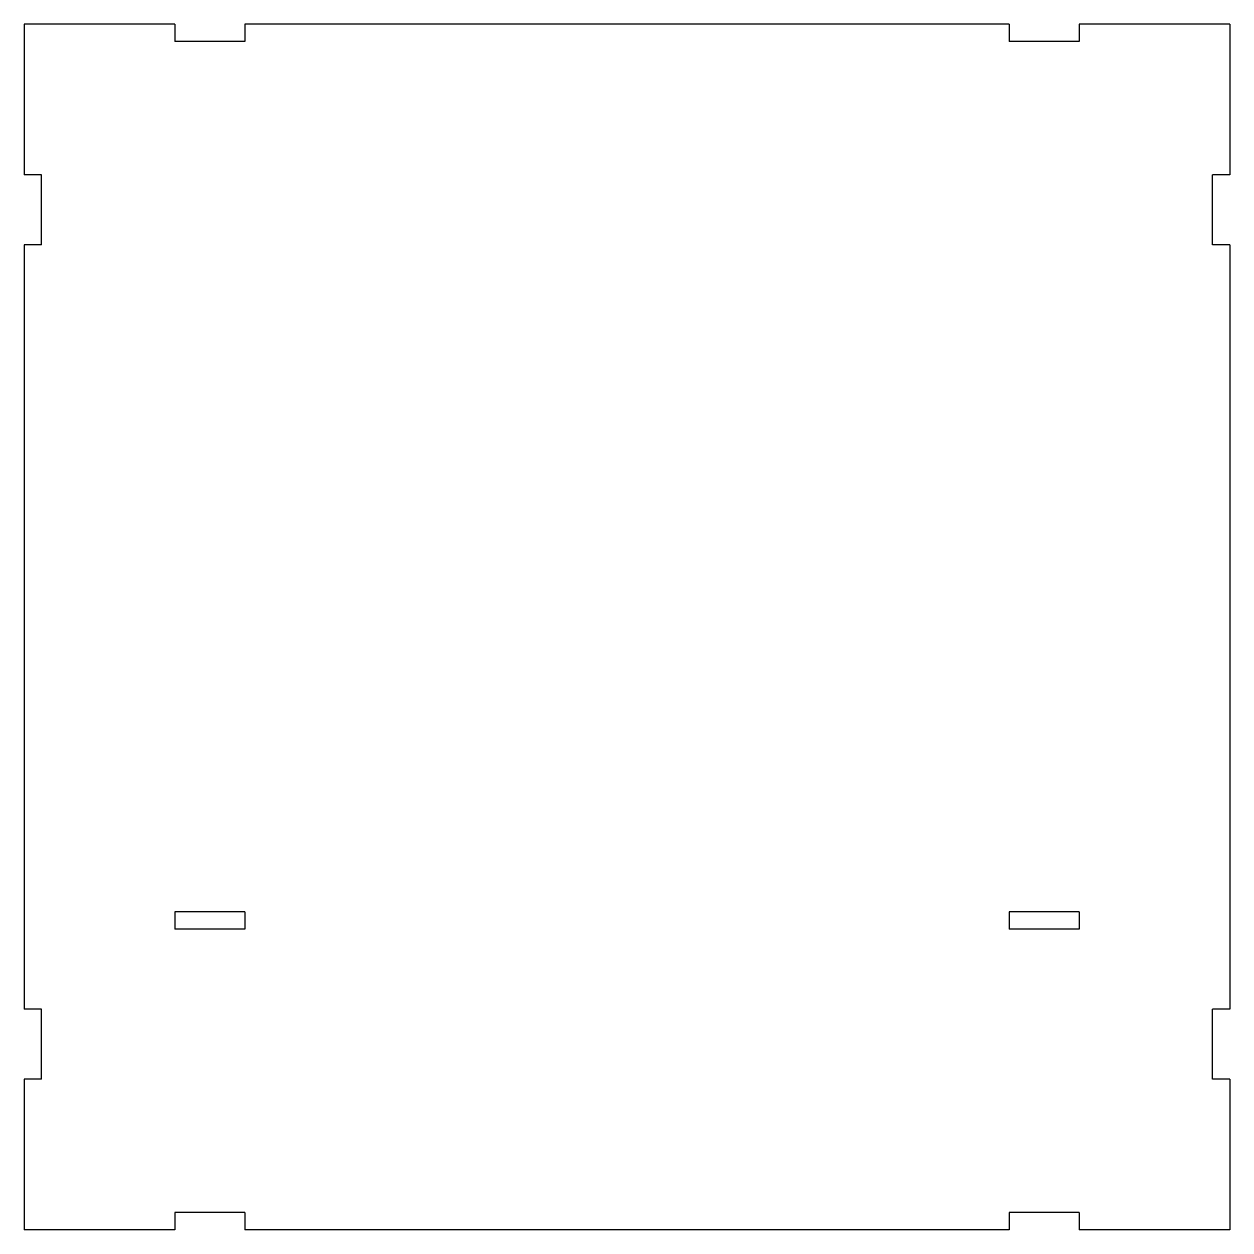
# Model space of a CAD drawing. Extents: x -3.95 to 4.05, y -3.91 to 4.09.
import ezdxf

# ---------------------------------------------------------------- set-up
doc = ezdxf.new("R2010")
doc.units = 0
doc.header["$MEASUREMENT"] = 0
doc.layers.add('VISIBLE', color=7, linetype='CONTINUOUS')

msp = doc.modelspace()

# ---------------------------------------------------------------- linework, layer by layer
at = {"layer": 'VISIBLE'}
for p, q in [((-2.951, 4.0858), (-3.951, 4.0858)), ((-3.951, 4.0858), (-3.951, 3.0858)), ((-2.951, 4.0858), (-2.951, 3.9698)), ((2.584, 4.0858), (-2.486, 4.0858)), ((-2.486, 4.0858), (-2.486, 3.9698)), ((2.584, 4.0858), (2.584, 3.9698)), ((4.049, 4.0858), (3.049, 4.0858)), ((3.049, 4.0858), (3.049, 3.9698)), ((4.049, 4.0858), (4.049, 3.0858)), ((-2.486, 3.9698), (-2.951, 3.9698)), ((3.049, 3.9698), (2.584, 3.9698)), ((-3.835, 3.0858), (-3.951, 3.0858)), ((-3.835, 2.6208), (-3.835, 3.0858)), ((3.933, 2.6208), (3.933, 3.0858)), ((4.049, 3.0858), (3.933, 3.0858)), ((-3.835, 2.6208), (-3.951, 2.6208)), ((-3.951, 2.6208), (-3.951, -2.4492)), ((4.049, 2.6208), (3.933, 2.6208)), ((4.049, 2.6208), (4.049, -2.4492)), ((-2.486, -1.8038), (-2.951, -1.8038)), ((-2.951, -1.8038), (-2.951, -1.9198)), ((-2.486, -1.8038), (-2.486, -1.9198)), ((3.049, -1.8038), (2.584, -1.8038)), ((2.584, -1.8038), (2.584, -1.9198)), ((3.049, -1.8038), (3.049, -1.9198)), ((-2.486, -1.9198), (-2.951, -1.9198)), ((3.049, -1.9198), (2.584, -1.9198)), ((-3.835, -2.4492), (-3.951, -2.4492)), ((-3.835, -2.9142), (-3.835, -2.4492)), ((3.933, -2.9142), (3.933, -2.4492)), ((4.049, -2.4492), (3.933, -2.4492)), ((-3.835, -2.9142), (-3.951, -2.9142)), ((-3.951, -2.9142), (-3.951, -3.9142)), ((4.049, -2.9142), (3.933, -2.9142)), ((4.049, -2.9142), (4.049, -3.9142)), ((-2.951, -3.7982), (-2.951, -3.9142)), ((-2.486, -3.7982), (-2.951, -3.7982)), ((-2.486, -3.7982), (-2.486, -3.9142)), ((2.584, -3.7982), (2.584, -3.9142)), ((3.049, -3.7982), (2.584, -3.7982)), ((3.049, -3.7982), (3.049, -3.9142)), ((-2.951, -3.9142), (-3.951, -3.9142)), ((2.584, -3.9142), (-2.486, -3.9142)), ((4.049, -3.9142), (3.049, -3.9142))]:
    msp.add_line(p, q, dxfattribs=at)

doc.saveas('drawing.dxf')
